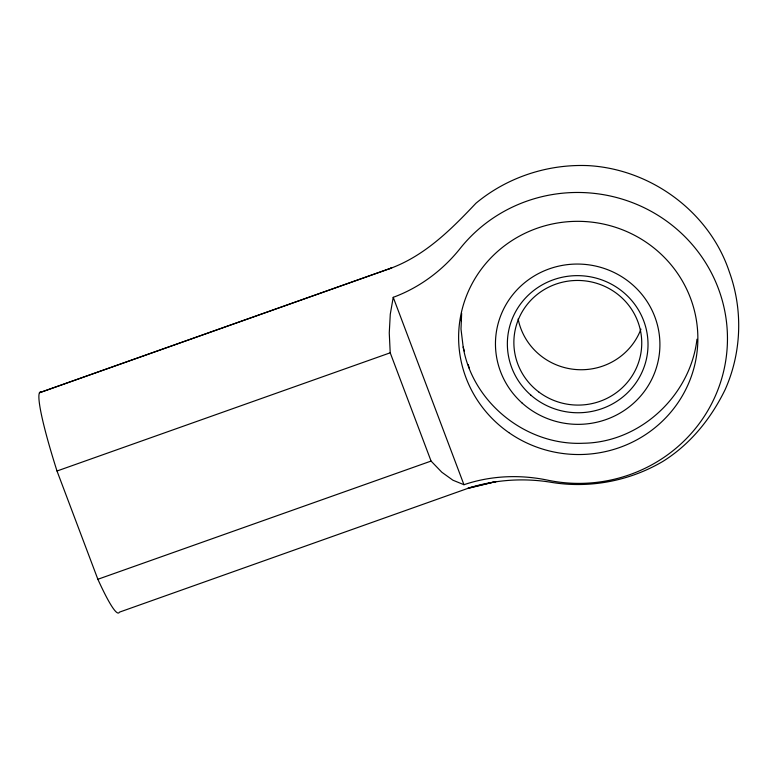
<?xml version="1.0" encoding="UTF-8"?>
<svg xmlns="http://www.w3.org/2000/svg" width="778" height="778" viewBox="0 0 778 778"><rect width="100%" height="100%" fill="white"/><g stroke="black" fill="none" stroke-linecap="round" stroke-linejoin="round"><path stroke-width="1.17" d="M461.646 313.378L461.004 329.065L463.182 347.066L464.31 351.024M393.23 297.332L390.274 314.254L389.263 332.945L390.216 352.804L431.07 461.072L441.826 472.236L452.903 480.201L463.951 484.713C490.617 475.64 519.48 474.405 547.022 480.036A149.25 145.428 5 0 0 717.977 389.584A149.25 145.428 5 0 0 650.593 211.032A149.25 145.428 5 0 0 459.798 248.921C442.381 270.627 419.381 287.675 393.23 297.332L463.951 484.713M696.971 339.227C690.417 395.36 640.518 442.41 583.529 443.236C526.803 445.979 472.723 403.257 463.182 347.066M389.632 268.682L391.762 267.875L39.435 392.754L389.632 268.682C424.594 256.03 451.007 229.646 475.971 203.214C507.246 177.238 547.761 163.895 588.324 165.626C651.05 169.157 709.448 211.937 729.336 271.882C743.146 310.004 741.638 352.697 725.096 389.71C711.004 418.613 690.446 444.141 663.002 461.335C629.412 481.183 589.257 488.749 550.775 482.243C523.72 477.838 496.014 479.656 469.795 487.689L119.413 612.16A117.235 11.184 70.5 0 1 97.863 579.279L57.008 471.011A117.235 11.184 70.5 0 1 40.981 391.956M57.008 471.011L390.216 352.804M97.863 579.279L431.07 461.072M468.22 364.522L469.28 368.257M461.218 320.799A119.647 116.583 5 0 1 461.053 318.416M640.936 329.113A63.952 62.308 5 0 1 575.778 369.521A63.952 62.308 5 0 1 518.129 318.951M469.795 487.689L467.656 488.496L496.063 481.524L469.795 487.689M508.793 432.568A119.647 116.583 5 0 0 697.312 349.604A119.647 116.583 5 0 0 528.602 231.62A119.647 116.583 5 0 0 508.793 432.568M538.707 391.908A63.952 62.308 5 0 0 641.169 351.403A63.952 62.308 5 0 0 553.557 285.001A63.952 62.308 5 0 0 538.707 391.908M530.897 395.175A70.341 68.542 5 0 0 646.557 358.415A70.341 68.542 5 0 0 555.618 279.01A70.341 68.542 5 0 0 530.897 395.175M522.135 403.053A82.244 80.134 5 0 0 657.964 361.896A82.244 80.134 5 0 0 552.964 267.651A82.244 80.134 5 0 0 522.135 403.053"/></g></svg>
